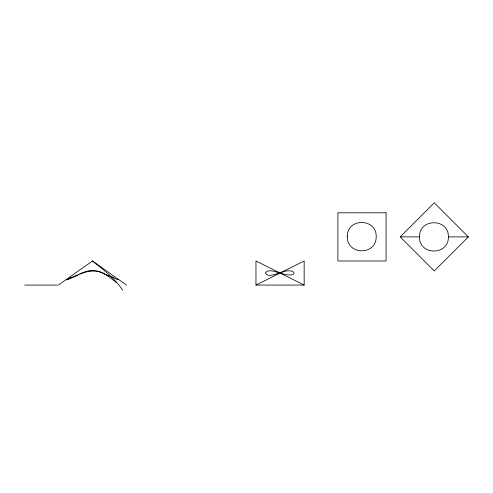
<?xml version="1.0" encoding="UTF-8"?>
<svg xmlns="http://www.w3.org/2000/svg" width="493" height="493" viewBox="0 0 493 493"><rect width="100%" height="100%" fill="white"/><g stroke="black" fill="none" stroke-linecap="round" stroke-linejoin="round"><path stroke-width="0.74" d="M419.475 236.886C419.068 218.048 448.79 218.048 448.39 236.886C448.79 255.731 419.068 255.731 419.475 236.886L400.199 236.886L434.271 270.965L468.35 236.886L434.271 202.814L400.199 236.886M58.384 285.077L92.462 260.982L126.535 285.077M79.792 274.194L80.285 273.929M71.165 277.547L66.9 279.808C78.923 274.053 93.88 266.029 106.568 275.094M80.624 273.757L81.018 273.553M255.966 285.077L304.156 260.982L304.156 285.077L255.966 285.077L255.966 260.982L304.156 285.077M81.092 273.523L81.585 273.276M81.641 273.251L82.806 272.728M66.925 279.845L78.011 275.217M82.929 272.678L85.375 271.779M85.443 271.76L86.078 271.575M279.13 273.313C296.157 265.172 301.155 279.888 280.517 273.165C275.975 272.339 268.882 268.383 265.382 272.894C267.366 277.688 274.7 274.268 278.44 273.523M86.355 271.495L87.125 271.298M87.249 271.273L87.964 271.113M88.358 271.039L88.82 270.959M89.122 270.91L90.003 270.786M90.046 270.78L91.464 270.663M91.827 270.651L94.631 270.749M448.39 236.886L468.35 236.886M24.65 285.077L57.373 285.077M94.674 270.756L95.001 270.793M95.691 270.885L96.455 271.014M96.838 271.095L97.238 271.181M97.306 271.199L97.922 271.347M98.317 271.452L98.902 271.625M99.247 271.735L99.641 271.865M106.574 275.1L109.495 276.043L106.285 274.928L109.002 275.883M110.364 276.357L113.76 277.547M99.9 271.957L100.609 272.222M100.652 272.241L101.268 272.487M110.808 276.622L118.018 279.808M101.922 272.771L103.764 273.664M103.863 273.72L104.251 273.935M106.574 275.402L108.941 276.739L116.225 282.52M104.436 274.04L104.781 274.244M92.462 260.982C103.394 269.745 114.881 278.292 122.658 290.186M347.294 236.301C346.456 255.134 376.134 255.849 376.196 236.997C377.046 218.152 347.349 217.438 347.294 236.301M386.081 212.791L337.89 212.791L337.89 260.982L386.081 260.982L386.081 212.791"/></g></svg>
